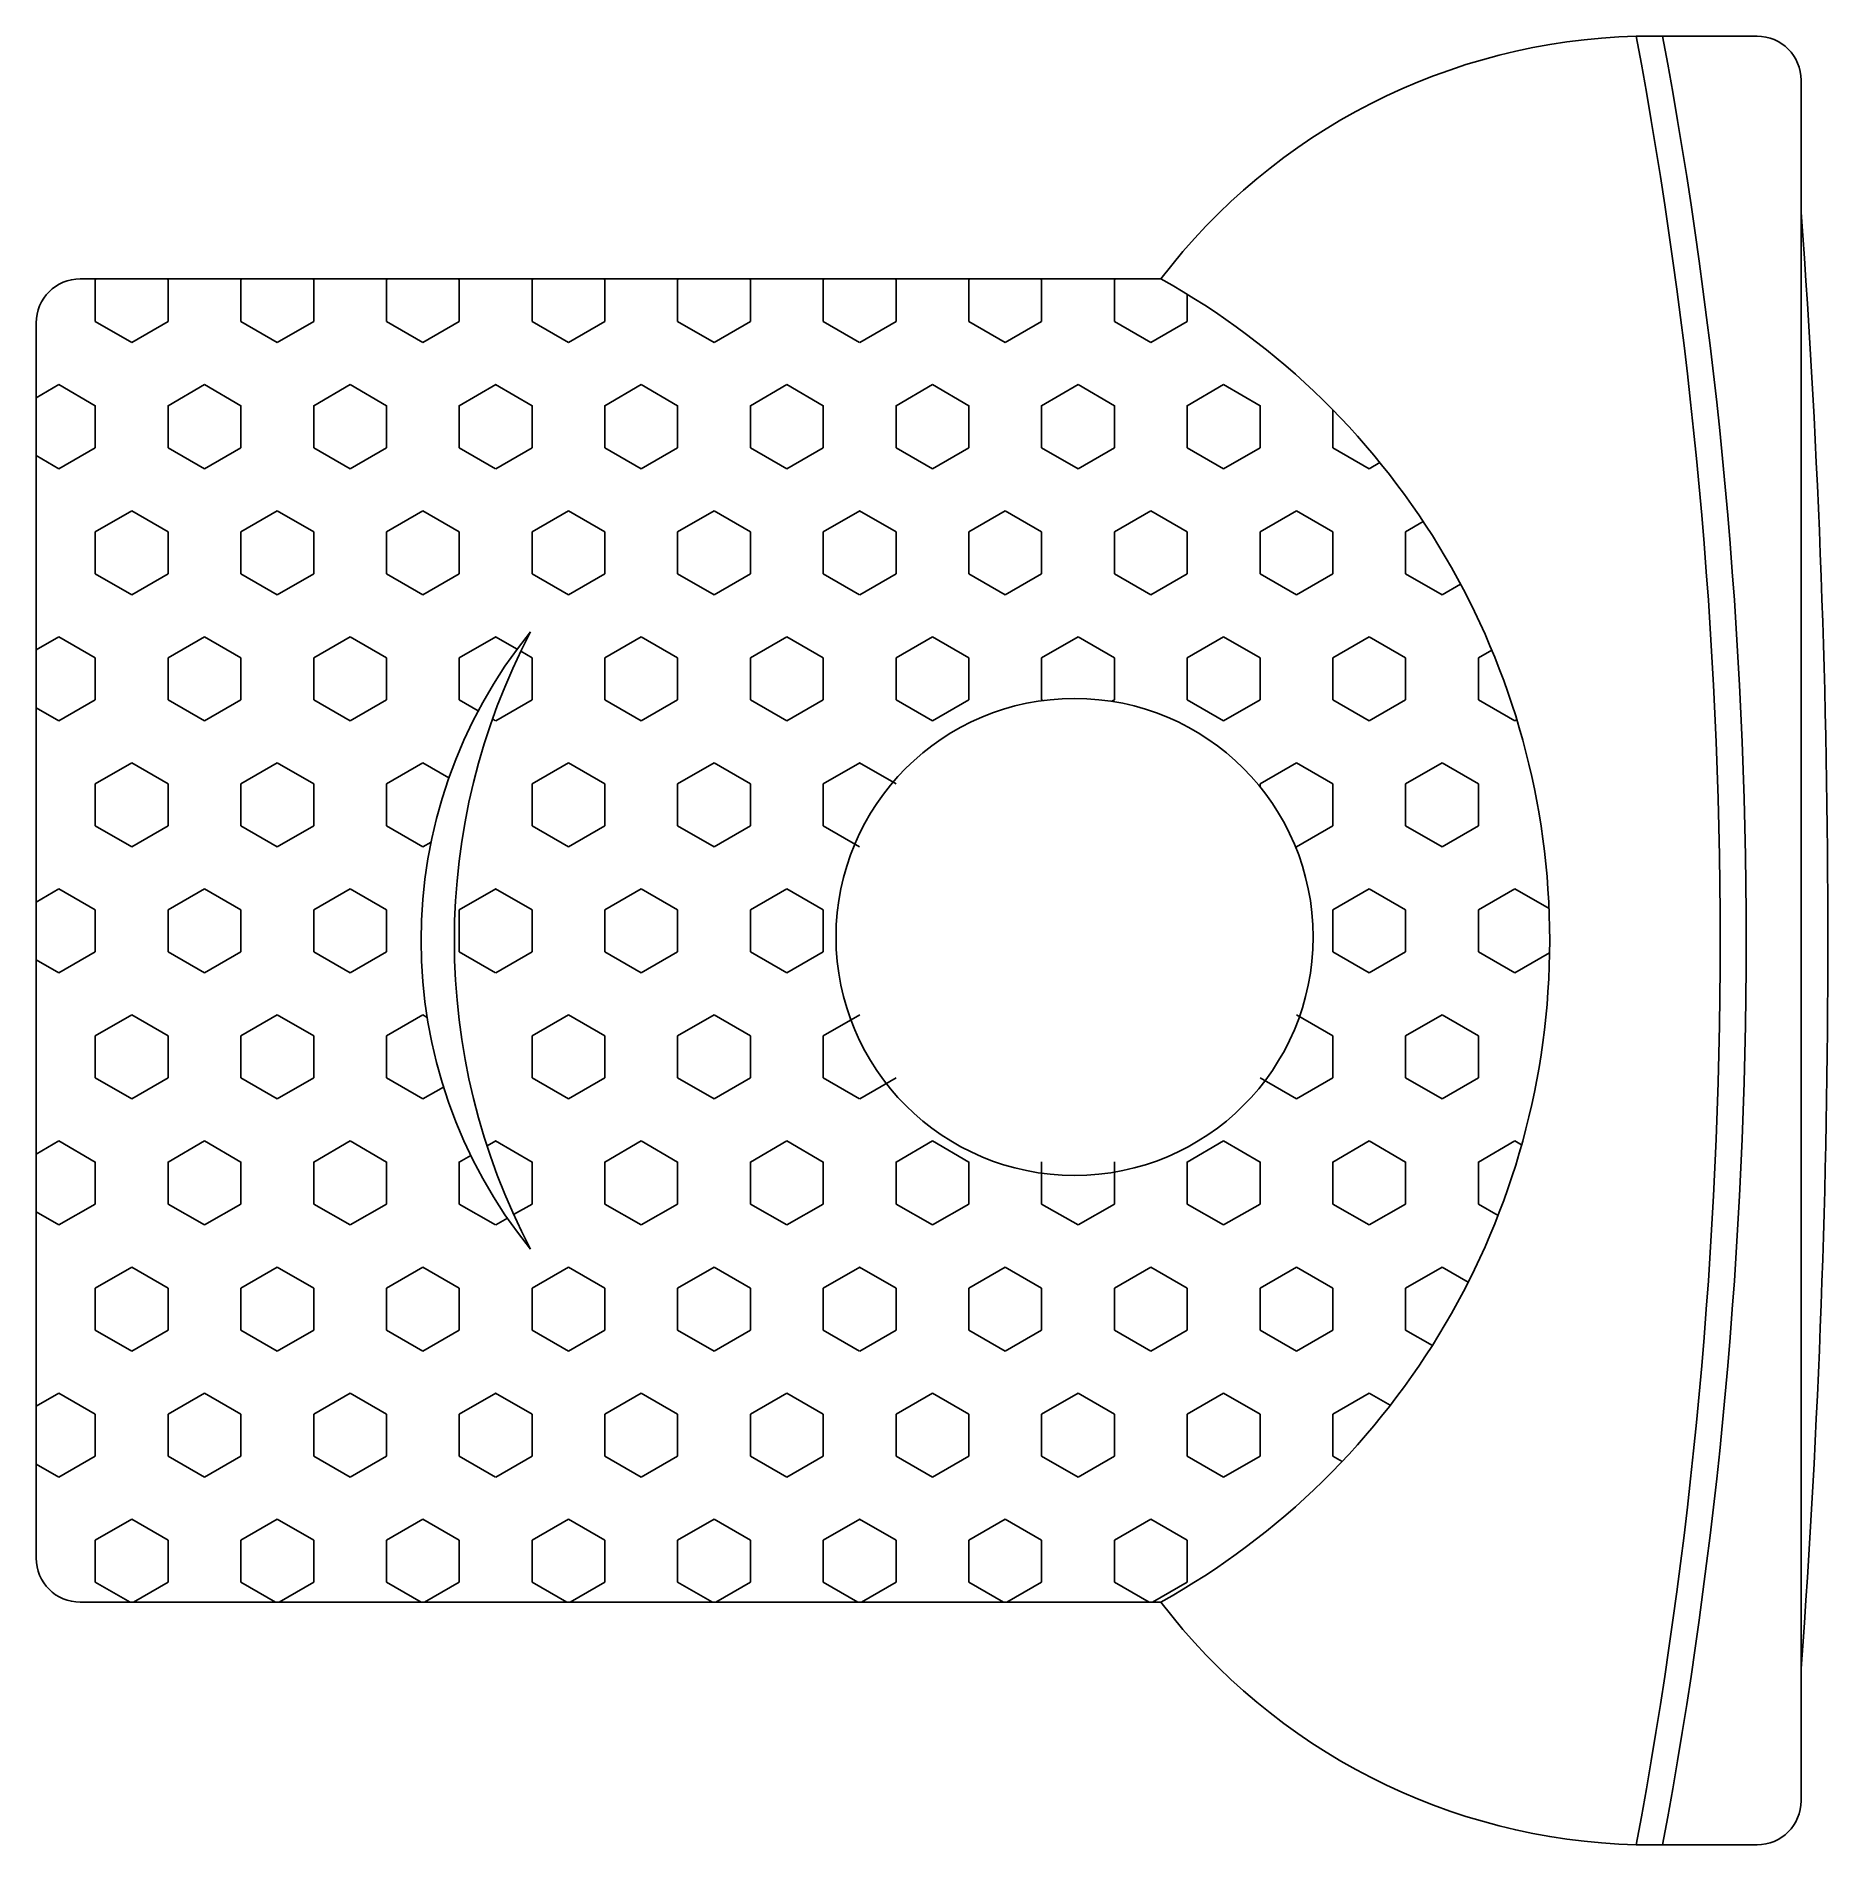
# Model space of a CAD drawing. Extents: x -2171 to -1765, y 3505 to 3915.
import ezdxf

# ---------------------------------------------------------------- set-up
doc = ezdxf.new("R2010")
doc.units = 0
doc.header["$MEASUREMENT"] = 0
doc.layers.add('2D', color=7, linetype='CONTINUOUS')

msp = doc.modelspace()

# ---------------------------------------------------------------- linework, layer by layer
at = {"layer": '2D', "color": 2}
for p, q in [((-1781.17, 3915.2), (-1808.54, 3915.2)), ((-1771.17, 3515.2), (-1771.17, 3905.2)), ((-2161.17, 3860.2), (-1916.29, 3860.2)), ((-2157.45, 3860.2), (-2157.77, 3860.02)), ((-2157.77, 3850.5), (-2157.77, 3860.02)), ((-2141.28, 3860.02), (-2141.59, 3860.2)), ((-2141.27, 3850.5), (-2141.27, 3860.02)), ((-2124.46, 3860.2), (-2124.78, 3860.02)), ((-2124.78, 3850.5), (-2124.78, 3860.02)), ((-2108.28, 3860.02), (-2108.6, 3860.2)), ((-2108.28, 3850.5), (-2108.28, 3860.02)), ((-2091.46, 3860.2), (-2091.78, 3860.02)), ((-2091.78, 3850.5), (-2091.78, 3860.02)), ((-2075.28, 3860.02), (-2075.6, 3860.2)), ((-2075.28, 3850.5), (-2075.28, 3860.02)), ((-2058.46, 3860.2), (-2058.78, 3860.02)), ((-2058.78, 3850.5), (-2058.78, 3860.02)), ((-2042.29, 3860.02), (-2042.61, 3860.2)), ((-2042.29, 3850.5), (-2042.29, 3860.02)), ((-2025.47, 3860.2), (-2025.79, 3860.02)), ((-2025.79, 3850.5), (-2025.79, 3860.02)), ((-2009.29, 3860.02), (-2009.61, 3860.2)), ((-2009.29, 3850.5), (-2009.29, 3860.02)), ((-1992.47, 3860.2), (-1992.79, 3860.02)), ((-1992.79, 3850.5), (-1992.79, 3860.02)), ((-1976.3, 3860.02), (-1976.62, 3860.2)), ((-1976.3, 3850.5), (-1976.3, 3860.02)), ((-1959.48, 3860.2), (-1959.8, 3860.02)), ((-1959.8, 3850.5), (-1959.8, 3860.02)), ((-1943.3, 3860.02), (-1943.62, 3860.2)), ((-1943.3, 3850.5), (-1943.3, 3860.02)), ((-1926.48, 3860.2), (-1926.8, 3860.02)), ((-1926.8, 3850.5), (-1926.8, 3860.02)), ((-1910.3, 3850.5), (-1910.3, 3856.71)), ((-2171.17, 3850.2), (-2171.17, 3570.2)), ((-2149.52, 3845.73), (-2157.77, 3850.49)), ((-2141.27, 3850.49), (-2149.52, 3845.73)), ((-2116.53, 3845.73), (-2124.78, 3850.49)), ((-2108.28, 3850.49), (-2116.53, 3845.73)), ((-2083.53, 3845.73), (-2091.78, 3850.49)), ((-2075.28, 3850.49), (-2083.53, 3845.73)), ((-2050.54, 3845.73), (-2058.79, 3850.49)), ((-2042.29, 3850.49), (-2050.54, 3845.73)), ((-2017.54, 3845.73), (-2025.79, 3850.49)), ((-2009.29, 3850.49), (-2017.54, 3845.73)), ((-1984.55, 3845.73), (-1992.8, 3850.49)), ((-1976.3, 3850.49), (-1984.54, 3845.73)), ((-1951.55, 3845.73), (-1959.8, 3850.49)), ((-1943.3, 3850.49), (-1951.55, 3845.73)), ((-1918.56, 3845.73), (-1926.8, 3850.49)), ((-1910.3, 3850.49), (-1918.55, 3845.73)), ((-2166.02, 3836.21), (-2171.17, 3833.23)), ((-2157.77, 3831.44), (-2166.02, 3836.21)), ((-2133.02, 3836.21), (-2141.27, 3831.44)), ((-2124.78, 3831.44), (-2133.03, 3836.21)), ((-2100.03, 3836.21), (-2108.28, 3831.44)), ((-2091.78, 3831.44), (-2100.03, 3836.21)), ((-2067.03, 3836.21), (-2075.28, 3831.44)), ((-2058.79, 3831.44), (-2067.04, 3836.21)), ((-2034.04, 3836.21), (-2042.29, 3831.44)), ((-2025.79, 3831.44), (-2034.04, 3836.21)), ((-2001.04, 3836.21), (-2009.29, 3831.44)), ((-1992.8, 3831.44), (-2001.04, 3836.21)), ((-1968.05, 3836.21), (-1976.3, 3831.44)), ((-1959.8, 3831.44), (-1968.05, 3836.21)), ((-1935.05, 3836.21), (-1943.3, 3831.44)), ((-1926.8, 3831.44), (-1935.05, 3836.21)), ((-1902.06, 3836.21), (-1910.3, 3831.44)), ((-1893.81, 3831.44), (-1902.06, 3836.21)), ((-2157.77, 3821.92), (-2157.77, 3831.45)), ((-2141.27, 3821.92), (-2141.27, 3831.45)), ((-2124.78, 3821.92), (-2124.78, 3831.45)), ((-2108.28, 3821.92), (-2108.28, 3831.45)), ((-2091.78, 3821.92), (-2091.78, 3831.45)), ((-2075.28, 3821.92), (-2075.28, 3831.45)), ((-2058.78, 3821.92), (-2058.78, 3831.45)), ((-2042.29, 3821.92), (-2042.29, 3831.45)), ((-2025.79, 3821.92), (-2025.79, 3831.45)), ((-2009.29, 3821.92), (-2009.29, 3831.45)), ((-1992.79, 3821.92), (-1992.79, 3831.45)), ((-1976.3, 3821.92), (-1976.3, 3831.45)), ((-1959.8, 3821.92), (-1959.8, 3831.45)), ((-1943.3, 3821.92), (-1943.3, 3831.45)), ((-1926.8, 3821.92), (-1926.8, 3831.45)), ((-1910.3, 3821.92), (-1910.3, 3831.45)), ((-1893.81, 3821.92), (-1893.81, 3831.45)), ((-1877.31, 3821.92), (-1877.31, 3830.47)), ((-2157.77, 3821.92), (-2166.02, 3817.16)), ((-2133.03, 3817.16), (-2141.28, 3821.92)), ((-2124.78, 3821.92), (-2133.02, 3817.16)), ((-2100.03, 3817.16), (-2108.28, 3821.92)), ((-2091.78, 3821.92), (-2100.03, 3817.16)), ((-2067.04, 3817.16), (-2075.28, 3821.92)), ((-2058.78, 3821.92), (-2067.03, 3817.16)), ((-2034.04, 3817.16), (-2042.29, 3821.92)), ((-2025.79, 3821.92), (-2034.04, 3817.16)), ((-2001.04, 3817.16), (-2009.29, 3821.92)), ((-1992.79, 3821.92), (-2001.04, 3817.16)), ((-1968.05, 3817.16), (-1976.3, 3821.92)), ((-1959.8, 3821.92), (-1968.05, 3817.16)), ((-1935.05, 3817.16), (-1943.3, 3821.92)), ((-1926.8, 3821.92), (-1935.05, 3817.16)), ((-1902.06, 3817.16), (-1910.31, 3821.92)), ((-1893.81, 3821.92), (-1902.06, 3817.16)), ((-1869.06, 3817.16), (-1877.31, 3821.92)), ((-2166.02, 3817.16), (-2171.17, 3820.13)), ((-1866.65, 3818.55), (-1869.06, 3817.16)), ((-2149.52, 3807.63), (-2157.77, 3802.87)), ((-2141.28, 3802.87), (-2149.52, 3807.63)), ((-2116.53, 3807.63), (-2124.78, 3802.87)), ((-2108.28, 3802.87), (-2116.53, 3807.63)), ((-2083.53, 3807.63), (-2091.78, 3802.87)), ((-2075.28, 3802.87), (-2083.53, 3807.63)), ((-2050.54, 3807.63), (-2058.78, 3802.87)), ((-2042.29, 3802.87), (-2050.54, 3807.63)), ((-2017.54, 3807.63), (-2025.79, 3802.87)), ((-2009.29, 3802.87), (-2017.54, 3807.63)), ((-1984.54, 3807.63), (-1992.79, 3802.87)), ((-1976.3, 3802.87), (-1984.55, 3807.63)), ((-1951.55, 3807.63), (-1959.8, 3802.87)), ((-1943.3, 3802.87), (-1951.55, 3807.63)), ((-1918.55, 3807.63), (-1926.8, 3802.87)), ((-1910.31, 3802.87), (-1918.56, 3807.63)), ((-1885.56, 3807.63), (-1893.81, 3802.87)), ((-1877.31, 3802.87), (-1885.56, 3807.63)), ((-1856.81, 3805.18), (-1860.81, 3802.87)), ((-2157.77, 3793.35), (-2157.77, 3802.87)), ((-2141.27, 3793.35), (-2141.27, 3802.87)), ((-2124.78, 3793.35), (-2124.78, 3802.87)), ((-2108.28, 3793.35), (-2108.28, 3802.87)), ((-2091.78, 3793.35), (-2091.78, 3802.87)), ((-2075.28, 3793.35), (-2075.28, 3802.87)), ((-2058.78, 3793.35), (-2058.78, 3802.87)), ((-2042.29, 3793.35), (-2042.29, 3802.87)), ((-2025.79, 3793.35), (-2025.79, 3802.87)), ((-2009.29, 3793.35), (-2009.29, 3802.87)), ((-1992.79, 3793.35), (-1992.79, 3802.87)), ((-1976.3, 3793.35), (-1976.3, 3802.87)), ((-1959.8, 3793.35), (-1959.8, 3802.87)), ((-1943.3, 3793.35), (-1943.3, 3802.87)), ((-1926.8, 3793.35), (-1926.8, 3802.87)), ((-1910.3, 3793.35), (-1910.3, 3802.87)), ((-1893.81, 3793.35), (-1893.81, 3802.87)), ((-1877.31, 3793.35), (-1877.31, 3802.87)), ((-1860.81, 3793.35), (-1860.81, 3802.87)), ((-2149.52, 3788.58), (-2157.77, 3793.34)), ((-2141.27, 3793.34), (-2149.52, 3788.58)), ((-2116.53, 3788.58), (-2124.78, 3793.34)), ((-2108.28, 3793.34), (-2116.53, 3788.58)), ((-2083.53, 3788.58), (-2091.78, 3793.34)), ((-2075.28, 3793.34), (-2083.53, 3788.58)), ((-2050.54, 3788.58), (-2058.79, 3793.34)), ((-2042.29, 3793.34), (-2050.54, 3788.58)), ((-2017.54, 3788.58), (-2025.79, 3793.34)), ((-2009.29, 3793.34), (-2017.54, 3788.58)), ((-1984.55, 3788.58), (-1992.8, 3793.34)), ((-1976.3, 3793.34), (-1984.54, 3788.58)), ((-1951.55, 3788.58), (-1959.8, 3793.34)), ((-1943.3, 3793.34), (-1951.55, 3788.58)), ((-1918.56, 3788.58), (-1926.8, 3793.34)), ((-1910.3, 3793.34), (-1918.55, 3788.58)), ((-1885.56, 3788.58), (-1893.81, 3793.34)), ((-1877.31, 3793.34), (-1885.56, 3788.58)), ((-1852.56, 3788.58), (-1860.81, 3793.34)), ((-1848.35, 3791.01), (-1852.56, 3788.58)), ((-2166.02, 3779.06), (-2171.17, 3776.08)), ((-2157.77, 3774.29), (-2166.02, 3779.06)), ((-2133.02, 3779.06), (-2141.27, 3774.29)), ((-2124.78, 3774.29), (-2133.03, 3779.06)), ((-2100.03, 3779.06), (-2108.28, 3774.29)), ((-2091.78, 3774.29), (-2100.03, 3779.06)), ((-2067.03, 3779.06), (-2075.28, 3774.29)), ((-2062.18, 3776.25), (-2067.04, 3779.06)), ((-2034.04, 3779.06), (-2042.29, 3774.29)), ((-2025.79, 3774.29), (-2034.04, 3779.06)), ((-2001.04, 3779.06), (-2009.29, 3774.29)), ((-1992.8, 3774.29), (-2001.04, 3779.06)), ((-1968.05, 3779.06), (-1976.3, 3774.29)), ((-1959.8, 3774.29), (-1968.05, 3779.06)), ((-1935.05, 3779.06), (-1943.3, 3774.29)), ((-1926.8, 3774.29), (-1935.05, 3779.06)), ((-1902.06, 3779.06), (-1910.3, 3774.29)), ((-1893.81, 3774.29), (-1902.06, 3779.06)), ((-1869.06, 3779.06), (-1877.31, 3774.29)), ((-1860.81, 3774.29), (-1869.06, 3779.06)), ((-2157.77, 3764.77), (-2157.77, 3774.3)), ((-2141.27, 3764.77), (-2141.27, 3774.3)), ((-2124.78, 3764.77), (-2124.78, 3774.3)), ((-2108.28, 3764.77), (-2108.28, 3774.3)), ((-2091.78, 3764.77), (-2091.78, 3774.3)), ((-2075.28, 3764.77), (-2075.28, 3774.3)), ((-2058.79, 3774.29), (-2061.35, 3775.78)), ((-2058.78, 3764.77), (-2058.78, 3774.3)), ((-2042.29, 3764.77), (-2042.29, 3774.3)), ((-2025.79, 3764.77), (-2025.79, 3774.3)), ((-2009.29, 3764.77), (-2009.29, 3774.3)), ((-1992.79, 3764.77), (-1992.79, 3774.3)), ((-1976.3, 3764.77), (-1976.3, 3774.3)), ((-1959.8, 3764.77), (-1959.8, 3774.3)), ((-1943.3, 3764.77), (-1943.3, 3774.3)), ((-1926.8, 3764.77), (-1926.8, 3774.3)), ((-1910.3, 3764.77), (-1910.3, 3774.3)), ((-1893.81, 3764.77), (-1893.81, 3774.3)), ((-1877.31, 3764.77), (-1877.31, 3774.3)), ((-1860.81, 3764.77), (-1860.81, 3774.3)), ((-1841.28, 3776.05), (-1844.31, 3774.29)), ((-1844.31, 3764.77), (-1844.31, 3774.3)), ((-2157.77, 3764.77), (-2166.02, 3760.01)), ((-2133.03, 3760.01), (-2141.28, 3764.77)), ((-2124.78, 3764.77), (-2133.02, 3760.01)), ((-2100.03, 3760.01), (-2108.28, 3764.77)), ((-2091.78, 3764.77), (-2100.03, 3760.01)), ((-2070.98, 3762.28), (-2075.28, 3764.77)), ((-2058.78, 3764.77), (-2067.03, 3760.01)), ((-2034.04, 3760.01), (-2042.29, 3764.77)), ((-2025.79, 3764.77), (-2034.04, 3760.01)), ((-2001.04, 3760.01), (-2009.29, 3764.77)), ((-1992.79, 3764.77), (-2001.04, 3760.01)), ((-1968.05, 3760.01), (-1976.3, 3764.77)), ((-1959.8, 3764.77), (-1968.05, 3760.01)), ((-1943.01, 3764.6), (-1943.3, 3764.77)), ((-1926.8, 3764.77), (-1927.41, 3764.42)), ((-1902.06, 3760.01), (-1910.31, 3764.77)), ((-1893.81, 3764.77), (-1902.06, 3760.01)), ((-1869.06, 3760.01), (-1877.31, 3764.77)), ((-1860.81, 3764.77), (-1869.06, 3760.01)), ((-1836.07, 3760.01), (-1844.32, 3764.77)), ((-2166.02, 3760.01), (-2171.17, 3762.98)), ((-2067.04, 3760.01), (-2067.77, 3760.43)), ((-1835.61, 3760.27), (-1836.06, 3760.01)), ((-2149.52, 3750.48), (-2157.77, 3745.72)), ((-2141.28, 3745.72), (-2149.52, 3750.48)), ((-2116.53, 3750.48), (-2124.78, 3745.72)), ((-2108.28, 3745.72), (-2116.53, 3750.48)), ((-2083.53, 3750.48), (-2091.78, 3745.72)), ((-2077.64, 3747.08), (-2083.53, 3750.48)), ((-2050.54, 3750.48), (-2058.78, 3745.72)), ((-2042.29, 3745.72), (-2050.54, 3750.48)), ((-2017.54, 3750.48), (-2025.79, 3745.72)), ((-2009.29, 3745.72), (-2017.54, 3750.48)), ((-1984.54, 3750.48), (-1992.79, 3745.72)), ((-1976.3, 3745.72), (-1984.55, 3750.48)), ((-1885.56, 3750.48), (-1893.81, 3745.72)), ((-1877.31, 3745.72), (-1885.56, 3750.48)), ((-1852.56, 3750.48), (-1860.81, 3745.72)), ((-1844.32, 3745.72), (-1852.56, 3750.48)), ((-2157.77, 3736.2), (-2157.77, 3745.72)), ((-2141.27, 3736.2), (-2141.27, 3745.72)), ((-2124.78, 3736.2), (-2124.78, 3745.72)), ((-2108.28, 3736.2), (-2108.28, 3745.72)), ((-2091.78, 3736.2), (-2091.78, 3745.72)), ((-2058.78, 3736.2), (-2058.78, 3745.72)), ((-2042.29, 3736.2), (-2042.29, 3745.72)), ((-2025.79, 3736.2), (-2025.79, 3745.72)), ((-2009.29, 3736.2), (-2009.29, 3745.72)), ((-1992.79, 3736.2), (-1992.79, 3745.72)), ((-1893.81, 3745.03), (-1893.81, 3745.72)), ((-1877.31, 3736.2), (-1877.31, 3745.72)), ((-1860.81, 3736.2), (-1860.81, 3745.72)), ((-1844.31, 3736.2), (-1844.31, 3745.72)), ((-2149.52, 3731.43), (-2157.77, 3736.19)), ((-2141.27, 3736.19), (-2149.52, 3731.43)), ((-2116.53, 3731.43), (-2124.78, 3736.19)), ((-2108.28, 3736.19), (-2116.53, 3731.43)), ((-2083.53, 3731.43), (-2091.78, 3736.19)), ((-2050.54, 3731.43), (-2058.79, 3736.19)), ((-2042.29, 3736.19), (-2050.54, 3731.43)), ((-2017.54, 3731.43), (-2025.79, 3736.19)), ((-2009.29, 3736.19), (-2017.54, 3731.43)), ((-1984.55, 3731.43), (-1992.8, 3736.19)), ((-1877.31, 3736.19), (-1885.56, 3731.43)), ((-1852.56, 3731.43), (-1860.81, 3736.19)), ((-1844.31, 3736.19), (-1852.56, 3731.43)), ((-2081.68, 3732.5), (-2083.53, 3731.43)), ((-1885.56, 3731.43), (-1885.83, 3731.59)), ((-2166.02, 3721.91), (-2171.17, 3718.93)), ((-2157.77, 3717.14), (-2166.02, 3721.91)), ((-2133.02, 3721.91), (-2141.27, 3717.14)), ((-2124.78, 3717.14), (-2133.03, 3721.91)), ((-2100.03, 3721.91), (-2108.28, 3717.14)), ((-2091.78, 3717.14), (-2100.03, 3721.91)), ((-2067.03, 3721.91), (-2075.28, 3717.14)), ((-2058.79, 3717.14), (-2067.04, 3721.91)), ((-2034.04, 3721.91), (-2042.29, 3717.14)), ((-2025.79, 3717.14), (-2034.04, 3721.91)), ((-2001.04, 3721.91), (-2009.29, 3717.14)), ((-1992.8, 3717.14), (-2001.04, 3721.91)), ((-1869.06, 3721.91), (-1877.31, 3717.14)), ((-1860.81, 3717.14), (-1869.06, 3721.91)), ((-1836.06, 3721.91), (-1844.31, 3717.14)), ((-1828.3, 3717.42), (-1836.07, 3721.91)), ((-2157.77, 3707.62), (-2157.77, 3717.15)), ((-2141.27, 3707.62), (-2141.27, 3717.15)), ((-2124.78, 3707.62), (-2124.78, 3717.15)), ((-2108.28, 3707.62), (-2108.28, 3717.15)), ((-2091.78, 3707.62), (-2091.78, 3717.15)), ((-2075.28, 3707.62), (-2075.28, 3717.15)), ((-2058.78, 3707.62), (-2058.78, 3717.15)), ((-2042.29, 3707.62), (-2042.29, 3717.15)), ((-2025.79, 3707.62), (-2025.79, 3717.15)), ((-2009.29, 3707.62), (-2009.29, 3717.15)), ((-1992.79, 3707.62), (-1992.79, 3717.15)), ((-1877.31, 3707.62), (-1877.31, 3717.15)), ((-1860.81, 3707.62), (-1860.81, 3717.15)), ((-1844.31, 3707.62), (-1844.31, 3717.15)), ((-2157.77, 3707.62), (-2166.02, 3702.86)), ((-2133.03, 3702.86), (-2141.28, 3707.62)), ((-2124.78, 3707.62), (-2133.02, 3702.86)), ((-2100.03, 3702.86), (-2108.28, 3707.62)), ((-2091.78, 3707.62), (-2100.03, 3702.86)), ((-2067.04, 3702.86), (-2075.28, 3707.62)), ((-2058.78, 3707.62), (-2067.03, 3702.86)), ((-2034.04, 3702.86), (-2042.29, 3707.62)), ((-2025.79, 3707.62), (-2034.04, 3702.86)), ((-2001.04, 3702.86), (-2009.29, 3707.62)), ((-1992.79, 3707.62), (-2001.04, 3702.86)), ((-1869.06, 3702.86), (-1877.31, 3707.62)), ((-1860.81, 3707.62), (-1869.06, 3702.86)), ((-1836.07, 3702.86), (-1844.32, 3707.62)), ((-1828.17, 3707.41), (-1836.06, 3702.86)), ((-2166.02, 3702.86), (-2171.17, 3705.83)), ((-2149.52, 3693.33), (-2157.77, 3688.57)), ((-2141.28, 3688.57), (-2149.52, 3693.33)), ((-2116.53, 3693.33), (-2124.78, 3688.57)), ((-2108.28, 3688.57), (-2116.53, 3693.33)), ((-2083.53, 3693.33), (-2091.78, 3688.57)), ((-2082.56, 3692.77), (-2083.53, 3693.33)), ((-2050.54, 3693.33), (-2058.78, 3688.57)), ((-2042.29, 3688.57), (-2050.54, 3693.33)), ((-2017.54, 3693.33), (-2025.79, 3688.57)), ((-2009.29, 3688.57), (-2017.54, 3693.33)), ((-1984.54, 3693.33), (-1992.79, 3688.57)), ((-1877.31, 3688.57), (-1885.56, 3693.33)), ((-1852.56, 3693.33), (-1860.81, 3688.57)), ((-1844.32, 3688.57), (-1852.56, 3693.33)), ((-2157.77, 3679.05), (-2157.77, 3688.57)), ((-2141.27, 3679.05), (-2141.27, 3688.57)), ((-2124.78, 3679.05), (-2124.78, 3688.57)), ((-2108.28, 3679.05), (-2108.28, 3688.57)), ((-2091.78, 3679.05), (-2091.78, 3688.57)), ((-2058.78, 3679.05), (-2058.78, 3688.57)), ((-2042.29, 3679.05), (-2042.29, 3688.57)), ((-2025.79, 3679.05), (-2025.79, 3688.57)), ((-2009.29, 3679.05), (-2009.29, 3688.57)), ((-1992.79, 3679.05), (-1992.79, 3688.57)), ((-1877.31, 3679.05), (-1877.31, 3688.57)), ((-1860.81, 3679.05), (-1860.81, 3688.57)), ((-1844.31, 3679.05), (-1844.31, 3688.57)), ((-2149.52, 3674.28), (-2157.77, 3679.04)), ((-2141.27, 3679.04), (-2149.52, 3674.28)), ((-2116.53, 3674.28), (-2124.78, 3679.04)), ((-2108.28, 3679.04), (-2116.53, 3674.28)), ((-2083.53, 3674.28), (-2091.78, 3679.04)), ((-2050.54, 3674.28), (-2058.79, 3679.04)), ((-2042.29, 3679.04), (-2050.54, 3674.28)), ((-2017.54, 3674.28), (-2025.79, 3679.04)), ((-2009.29, 3679.04), (-2017.54, 3674.28)), ((-1984.55, 3674.28), (-1992.8, 3679.04)), ((-1976.3, 3679.04), (-1984.54, 3674.28)), ((-1885.56, 3674.28), (-1893.81, 3679.04)), ((-1877.31, 3679.04), (-1885.56, 3674.28)), ((-1852.56, 3674.28), (-1860.81, 3679.04)), ((-1844.31, 3679.04), (-1852.56, 3674.28)), ((-2078.85, 3676.98), (-2083.53, 3674.28)), ((-2166.02, 3664.76), (-2171.17, 3661.78)), ((-2157.77, 3659.99), (-2166.02, 3664.76)), ((-2133.02, 3664.76), (-2141.27, 3659.99)), ((-2124.78, 3659.99), (-2133.03, 3664.76)), ((-2100.03, 3664.76), (-2108.28, 3659.99)), ((-2091.78, 3659.99), (-2100.03, 3664.76)), ((-2072.69, 3661.49), (-2075.28, 3659.99)), ((-2067.03, 3664.76), (-2069, 3663.62)), ((-2058.79, 3659.99), (-2067.04, 3664.76)), ((-2034.04, 3664.76), (-2042.29, 3659.99)), ((-2025.79, 3659.99), (-2034.04, 3664.76)), ((-2001.04, 3664.76), (-2009.29, 3659.99)), ((-1992.8, 3659.99), (-2001.04, 3664.76)), ((-1968.05, 3664.76), (-1976.3, 3659.99)), ((-1959.8, 3659.99), (-1968.05, 3664.76)), ((-1902.06, 3664.76), (-1910.3, 3659.99)), ((-1893.81, 3659.99), (-1902.06, 3664.76)), ((-1869.06, 3664.76), (-1877.31, 3659.99)), ((-1860.81, 3659.99), (-1869.06, 3664.76)), ((-1836.06, 3664.76), (-1844.31, 3659.99)), ((-1834.52, 3663.86), (-1836.07, 3664.76)), ((-2157.77, 3650.47), (-2157.77, 3660)), ((-2141.27, 3650.47), (-2141.27, 3660)), ((-2124.78, 3650.47), (-2124.78, 3660)), ((-2108.28, 3650.47), (-2108.28, 3660)), ((-2091.78, 3650.47), (-2091.78, 3660)), ((-2075.28, 3650.47), (-2075.28, 3660)), ((-2058.78, 3650.47), (-2058.78, 3660)), ((-2042.29, 3650.47), (-2042.29, 3660)), ((-2025.79, 3650.47), (-2025.79, 3660)), ((-2009.29, 3650.47), (-2009.29, 3660)), ((-1992.79, 3650.47), (-1992.79, 3660)), ((-1976.3, 3650.47), (-1976.3, 3660)), ((-1959.8, 3650.47), (-1959.8, 3660)), ((-1943.3, 3650.47), (-1943.3, 3660)), ((-1926.8, 3650.47), (-1926.8, 3660)), ((-1910.3, 3650.47), (-1910.3, 3660)), ((-1893.81, 3650.47), (-1893.81, 3660)), ((-1877.31, 3650.47), (-1877.31, 3660)), ((-1860.81, 3650.47), (-1860.81, 3660)), ((-1844.31, 3650.47), (-1844.31, 3660)), ((-2157.77, 3650.47), (-2166.02, 3645.71)), ((-2133.03, 3645.71), (-2141.28, 3650.47)), ((-2124.78, 3650.47), (-2133.02, 3645.71)), ((-2100.03, 3645.71), (-2108.28, 3650.47)), ((-2091.78, 3650.47), (-2100.03, 3645.71)), ((-2067.04, 3645.71), (-2075.28, 3650.47)), ((-2058.78, 3650.47), (-2062.96, 3648.06)), ((-2034.04, 3645.71), (-2042.29, 3650.47)), ((-2025.79, 3650.47), (-2034.04, 3645.71)), ((-2001.04, 3645.71), (-2009.29, 3650.47)), ((-1992.79, 3650.47), (-2001.04, 3645.71)), ((-1968.05, 3645.71), (-1976.3, 3650.47)), ((-1959.8, 3650.47), (-1968.05, 3645.71)), ((-1935.05, 3645.71), (-1943.3, 3650.47)), ((-1926.8, 3650.47), (-1935.05, 3645.71)), ((-1902.06, 3645.71), (-1910.31, 3650.47)), ((-1893.81, 3650.47), (-1902.06, 3645.71)), ((-1869.06, 3645.71), (-1877.31, 3650.47)), ((-1860.81, 3650.47), (-1869.06, 3645.71)), ((-1839.86, 3647.89), (-1844.32, 3650.47)), ((-2166.02, 3645.71), (-2171.17, 3648.68)), ((-2064.38, 3647.24), (-2067.03, 3645.71)), ((-2149.52, 3636.18), (-2157.77, 3631.42)), ((-2141.28, 3631.42), (-2149.52, 3636.18)), ((-2116.53, 3636.18), (-2124.78, 3631.42)), ((-2108.28, 3631.42), (-2116.53, 3636.18)), ((-2083.53, 3636.18), (-2091.78, 3631.42)), ((-2075.28, 3631.42), (-2083.53, 3636.18)), ((-2050.54, 3636.18), (-2058.78, 3631.42)), ((-2042.29, 3631.42), (-2050.54, 3636.18)), ((-2017.54, 3636.18), (-2025.79, 3631.42)), ((-2009.29, 3631.42), (-2017.54, 3636.18)), ((-1984.54, 3636.18), (-1992.79, 3631.42)), ((-1976.3, 3631.42), (-1984.55, 3636.18)), ((-1951.55, 3636.18), (-1959.8, 3631.42)), ((-1943.3, 3631.42), (-1951.55, 3636.18)), ((-1918.55, 3636.18), (-1926.8, 3631.42)), ((-1910.31, 3631.42), (-1918.56, 3636.18)), ((-1885.56, 3636.18), (-1893.81, 3631.42)), ((-1877.31, 3631.42), (-1885.56, 3636.18)), ((-1852.56, 3636.18), (-1860.81, 3631.42)), ((-1846.61, 3632.75), (-1852.56, 3636.18)), ((-2157.77, 3621.9), (-2157.77, 3631.42)), ((-2141.27, 3621.9), (-2141.27, 3631.42)), ((-2124.78, 3621.9), (-2124.78, 3631.42)), ((-2108.28, 3621.9), (-2108.28, 3631.42)), ((-2091.78, 3621.9), (-2091.78, 3631.42)), ((-2075.28, 3621.9), (-2075.28, 3631.42)), ((-2058.78, 3621.9), (-2058.78, 3631.42)), ((-2042.29, 3621.9), (-2042.29, 3631.42)), ((-2025.79, 3621.9), (-2025.79, 3631.42)), ((-2009.29, 3621.9), (-2009.29, 3631.42)), ((-1992.79, 3621.9), (-1992.79, 3631.42)), ((-1976.3, 3621.9), (-1976.3, 3631.42)), ((-1959.8, 3621.9), (-1959.8, 3631.42)), ((-1943.3, 3621.9), (-1943.3, 3631.42)), ((-1926.8, 3621.9), (-1926.8, 3631.42)), ((-1910.3, 3621.9), (-1910.3, 3631.42)), ((-1893.81, 3621.9), (-1893.81, 3631.42)), ((-1877.31, 3621.9), (-1877.31, 3631.42)), ((-1860.81, 3621.9), (-1860.81, 3631.42)), ((-2149.52, 3617.13), (-2157.77, 3621.89)), ((-2141.27, 3621.89), (-2149.52, 3617.13)), ((-2116.53, 3617.13), (-2124.78, 3621.89)), ((-2108.28, 3621.89), (-2116.53, 3617.13)), ((-2083.53, 3617.13), (-2091.78, 3621.89)), ((-2075.28, 3621.89), (-2083.53, 3617.13)), ((-2050.54, 3617.13), (-2058.79, 3621.89)), ((-2042.29, 3621.89), (-2050.54, 3617.13)), ((-2017.54, 3617.13), (-2025.79, 3621.89)), ((-2009.29, 3621.89), (-2017.54, 3617.13)), ((-1984.55, 3617.13), (-1992.8, 3621.89)), ((-1976.3, 3621.89), (-1984.54, 3617.13)), ((-1951.55, 3617.13), (-1959.8, 3621.89)), ((-1943.3, 3621.89), (-1951.55, 3617.13)), ((-1918.56, 3617.13), (-1926.8, 3621.89)), ((-1910.3, 3621.89), (-1918.55, 3617.13)), ((-1885.56, 3617.13), (-1893.81, 3621.89)), ((-1877.31, 3621.89), (-1885.56, 3617.13)), ((-1854.75, 3618.4), (-1860.81, 3621.89)), ((-2166.02, 3607.61), (-2171.17, 3604.63)), ((-2157.77, 3602.84), (-2166.02, 3607.61)), ((-2133.02, 3607.61), (-2141.27, 3602.84)), ((-2124.78, 3602.84), (-2133.03, 3607.61)), ((-2100.03, 3607.61), (-2108.28, 3602.84)), ((-2091.78, 3602.84), (-2100.03, 3607.61)), ((-2067.03, 3607.61), (-2075.28, 3602.84)), ((-2058.79, 3602.84), (-2067.04, 3607.61)), ((-2034.04, 3607.61), (-2042.29, 3602.84)), ((-2025.79, 3602.84), (-2034.04, 3607.61)), ((-2001.04, 3607.61), (-2009.29, 3602.84)), ((-1992.8, 3602.84), (-2001.04, 3607.61)), ((-1968.05, 3607.61), (-1976.3, 3602.84)), ((-1959.8, 3602.84), (-1968.05, 3607.61)), ((-1935.05, 3607.61), (-1943.3, 3602.84)), ((-1926.8, 3602.84), (-1935.05, 3607.61)), ((-1902.06, 3607.61), (-1910.3, 3602.84)), ((-1893.81, 3602.84), (-1902.06, 3607.61)), ((-1869.06, 3607.61), (-1877.31, 3602.84)), ((-1864.28, 3604.84), (-1869.06, 3607.61)), ((-2157.77, 3593.32), (-2157.77, 3602.85)), ((-2141.27, 3593.32), (-2141.27, 3602.85)), ((-2124.78, 3593.32), (-2124.78, 3602.85)), ((-2108.28, 3593.32), (-2108.28, 3602.85)), ((-2091.78, 3593.32), (-2091.78, 3602.85)), ((-2075.28, 3593.32), (-2075.28, 3602.85)), ((-2058.78, 3593.32), (-2058.78, 3602.85)), ((-2042.29, 3593.32), (-2042.29, 3602.85)), ((-2025.79, 3593.32), (-2025.79, 3602.85)), ((-2009.29, 3593.32), (-2009.29, 3602.85)), ((-1992.79, 3593.32), (-1992.79, 3602.85)), ((-1976.3, 3593.32), (-1976.3, 3602.85)), ((-1959.8, 3593.32), (-1959.8, 3602.85)), ((-1943.3, 3593.32), (-1943.3, 3602.85)), ((-1926.8, 3593.32), (-1926.8, 3602.85)), ((-1910.3, 3593.32), (-1910.3, 3602.85)), ((-1893.81, 3593.32), (-1893.81, 3602.85)), ((-1877.31, 3593.32), (-1877.31, 3602.85)), ((-2157.77, 3593.32), (-2166.02, 3588.56)), ((-2133.03, 3588.56), (-2141.28, 3593.32)), ((-2124.78, 3593.32), (-2133.02, 3588.56)), ((-2100.03, 3588.56), (-2108.28, 3593.32)), ((-2091.78, 3593.32), (-2100.03, 3588.56)), ((-2067.04, 3588.56), (-2075.28, 3593.32)), ((-2058.78, 3593.32), (-2067.03, 3588.56)), ((-2034.04, 3588.56), (-2042.29, 3593.32)), ((-2025.79, 3593.32), (-2034.04, 3588.56)), ((-2001.04, 3588.56), (-2009.29, 3593.32)), ((-1992.79, 3593.32), (-2001.04, 3588.56)), ((-1968.05, 3588.56), (-1976.3, 3593.32)), ((-1959.8, 3593.32), (-1968.05, 3588.56)), ((-1935.05, 3588.56), (-1943.3, 3593.32)), ((-1926.8, 3593.32), (-1935.05, 3588.56)), ((-1902.06, 3588.56), (-1910.31, 3593.32)), ((-1893.81, 3593.32), (-1902.06, 3588.56)), ((-1875.21, 3592.11), (-1877.31, 3593.32)), ((-2166.02, 3588.56), (-2171.17, 3591.53)), ((-2149.52, 3579.03), (-2157.77, 3574.27)), ((-2141.28, 3574.27), (-2149.52, 3579.03)), ((-2116.53, 3579.03), (-2124.78, 3574.27)), ((-2108.28, 3574.27), (-2116.53, 3579.03)), ((-2083.53, 3579.03), (-2091.78, 3574.27)), ((-2075.28, 3574.27), (-2083.53, 3579.03)), ((-2050.54, 3579.03), (-2058.78, 3574.27)), ((-2042.29, 3574.27), (-2050.54, 3579.03)), ((-2017.54, 3579.03), (-2025.79, 3574.27)), ((-2009.29, 3574.27), (-2017.54, 3579.03)), ((-1984.54, 3579.03), (-1992.79, 3574.27)), ((-1976.3, 3574.27), (-1984.55, 3579.03)), ((-1951.55, 3579.03), (-1959.8, 3574.27)), ((-1943.3, 3574.27), (-1951.55, 3579.03)), ((-1918.55, 3579.03), (-1926.8, 3574.27)), ((-1910.31, 3574.27), (-1918.56, 3579.03)), ((-2157.77, 3564.75), (-2157.77, 3574.27)), ((-2141.27, 3564.75), (-2141.27, 3574.27)), ((-2124.78, 3564.75), (-2124.78, 3574.27)), ((-2108.28, 3564.75), (-2108.28, 3574.27)), ((-2091.78, 3564.75), (-2091.78, 3574.27)), ((-2075.28, 3564.75), (-2075.28, 3574.27)), ((-2058.78, 3564.75), (-2058.78, 3574.27)), ((-2042.29, 3564.75), (-2042.29, 3574.27)), ((-2025.79, 3564.75), (-2025.79, 3574.27)), ((-2009.29, 3564.75), (-2009.29, 3574.27)), ((-1992.79, 3564.75), (-1992.79, 3574.27)), ((-1976.3, 3564.75), (-1976.3, 3574.27)), ((-1959.8, 3564.75), (-1959.8, 3574.27)), ((-1943.3, 3564.75), (-1943.3, 3574.27)), ((-1926.8, 3564.75), (-1926.8, 3574.27)), ((-1910.3, 3564.75), (-1910.3, 3574.27)), ((-2149.91, 3560.2), (-2157.77, 3564.74)), ((-2141.27, 3564.74), (-2149.14, 3560.2)), ((-2116.91, 3560.2), (-2124.78, 3564.74)), ((-2108.28, 3564.74), (-2116.14, 3560.2)), ((-2083.92, 3560.2), (-2091.78, 3564.74)), ((-2075.28, 3564.74), (-2083.15, 3560.2)), ((-2050.92, 3560.2), (-2058.79, 3564.74)), ((-2042.29, 3564.74), (-2050.15, 3560.2)), ((-2017.93, 3560.2), (-2025.79, 3564.74)), ((-2009.29, 3564.74), (-2017.15, 3560.2)), ((-1984.93, 3560.2), (-1992.8, 3564.74)), ((-1976.3, 3564.74), (-1984.16, 3560.2)), ((-1951.93, 3560.2), (-1959.8, 3564.74)), ((-1943.3, 3564.74), (-1951.16, 3560.2)), ((-1918.94, 3560.2), (-1926.8, 3564.74)), ((-1910.3, 3564.74), (-1918.17, 3560.2)), ((-2161.17, 3560.2), (-1916.29, 3560.2)), ((-1808.54, 3505.2), (-1781.17, 3505.2))]:
    msp.add_line(p, q, dxfattribs=at)
msp.add_circle((-1935.83, 3711), 54.07, dxfattribs=at)
for centre, radius, start, end in [((-1804.99, 3775.21), 140.03, 91.4498, 142.6329), ((-2903.96, 3710.2), 1114.44, 349.40017, 10.59983), ((-2903.96, 3710.2), 1120.32, 349.45646, 10.54354), ((-1781.17, 3905.2), 10, 0, 90), ((-4017.08, 3710.2), 2251.96, 355.7982, 4.2018), ((-2161.17, 3850.2), 10, 90, 180), ((-1999.86, 3710.2), 171.71, 299.1258, 60.8742), ((-1972.82, 3710.2), 111.12, 140.9524, 219.0476), ((-1926.03, 3710.2), 150.37, 152.2559, 207.7441), ((-2161.17, 3570.2), 10, 180, 270), ((-1804.99, 3645.19), 140.03, 217.3671, 268.5502), ((-1781.17, 3515.2), 10, 270, 0)]:
    msp.add_arc(centre, radius, start, end, dxfattribs=at)

doc.saveas('drawing.dxf')
